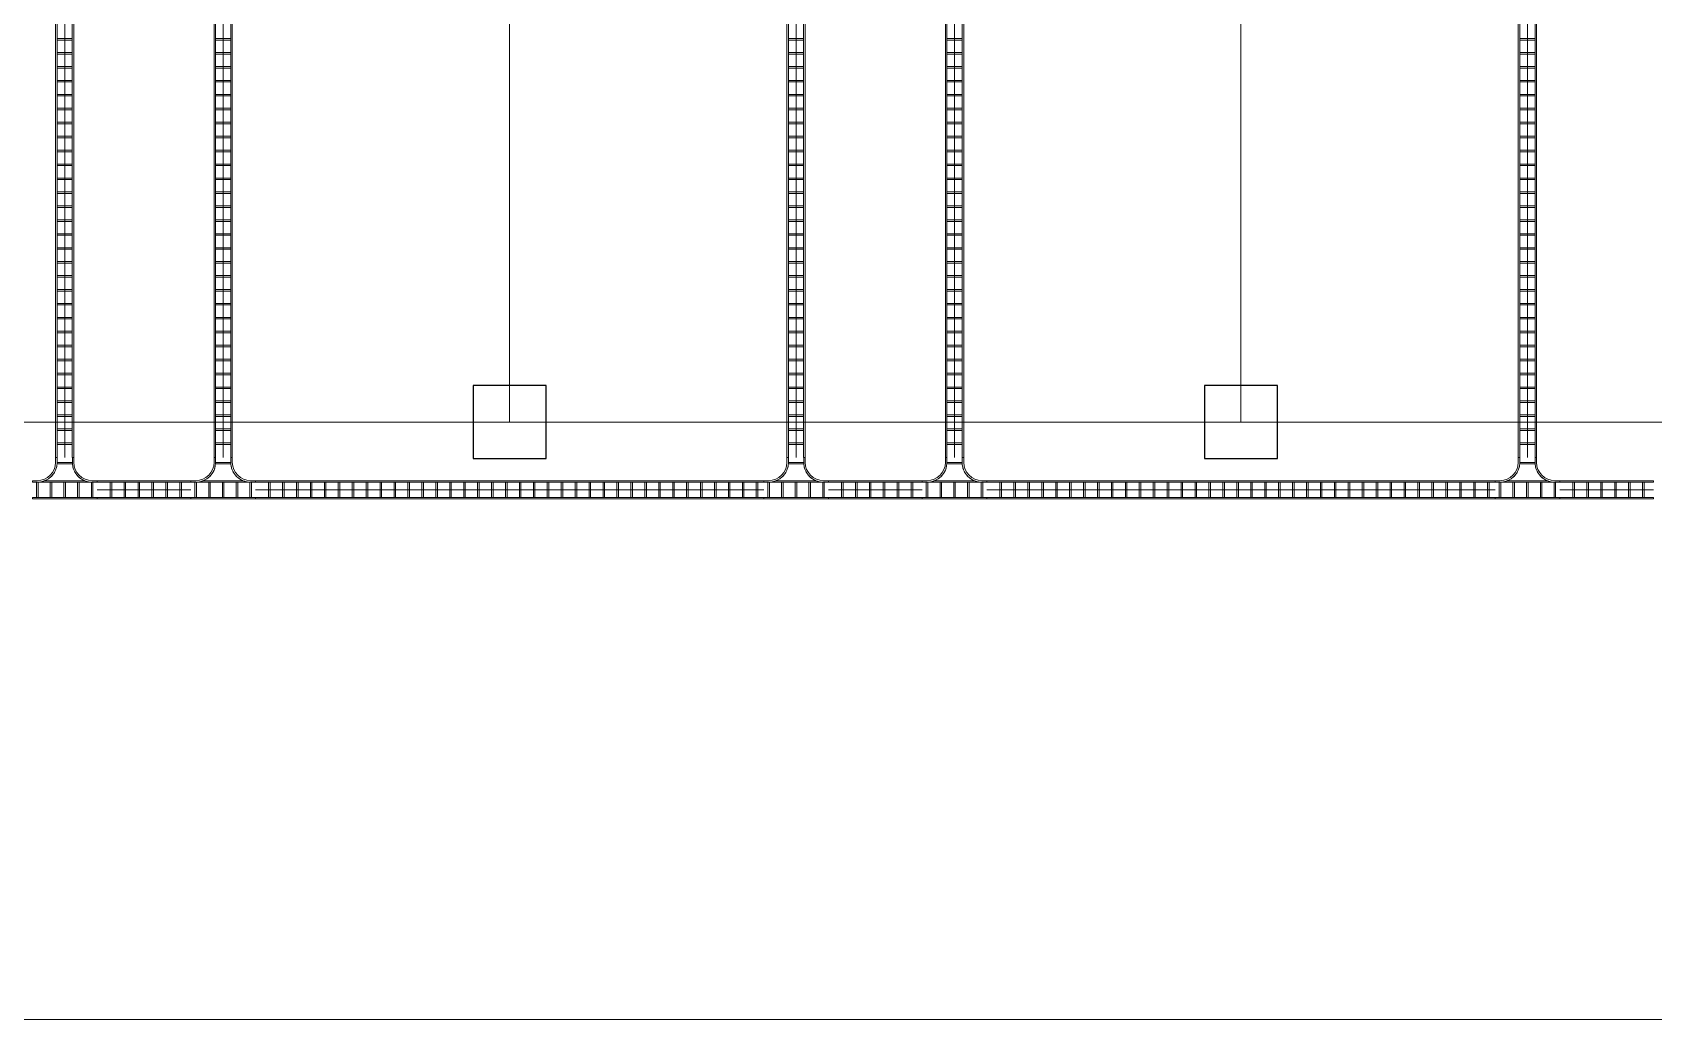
# Model space of a CAD drawing. Header units: millimetres. Extents: x 0 to 154200, y 0 to 64595.
# Drawn here: x 100170 to 126770, y 0 to 16191 of the extents above; entities that cross this region are included whole.
import ezdxf

# ---------------------------------------------------------------- set-up
doc = ezdxf.new("R2010")
doc.units = ezdxf.units.MM
doc.layers.add('Column', color=1, linetype='Continuous')
doc.layers.add('E-CABL-TRAY', color=4, linetype='Continuous', lineweight=9)
doc.layers.add('Floor', color=7, linetype='Continuous', lineweight=9)

# ---------------------------------------------------------------- blocks, each defined once
blk = doc.blocks.new('M_래더 수평 티 - 300mm 반지름-272136-레벨 2')
at = {"layer": 'E-CABL-TRAY'}
for p, q in [((530, 150), (-530, 150)), ((-530, 150), (-530, 125)), ((-530, 125), (530, 125)), ((-463, 125), (-463, -125)), ((-437, -125), (-437, 125)), ((-238, 125), (-238, -125)), ((-212, -125), (-212, 125)), ((-13, 125), (-13, -125)), ((13, -125), (13, 125)), ((212, 125), (212, -125)), ((238, -125), (238, 125)), ((437, 125), (437, -125)), ((463, -125), (463, 125)), ((530, 125), (530, 150)), ((-450, -125), (-530, -125)), ((-530, -125), (-530, -150)), ((-530, -150), (-450, -150)), ((-450, -125), (-437, -125)), ((-450, -125), (450, -125)), ((-324, -150), (324, -150)), ((-238, -125), (-212, -125)), ((-13, -125), (13, -125)), ((212, -125), (238, -125)), ((437, -125), (450, -125)), ((530, -125), (450, -125)), ((450, -150), (530, -150)), ((530, -150), (530, -125)), ((-150, -450), (-150, -530)), ((-150, -530), (-125, -530)), ((125, -425), (-125, -425)), ((-125, -425), (-125, -450)), ((-125, -450), (125, -450)), ((-125, -530), (-125, -450)), ((125, -450), (125, -425)), ((125, -450), (125, -530)), ((125, -530), (150, -530)), ((150, -530), (150, -450))]:
    blk.add_line(p, q, dxfattribs=at)
for centre, radius, start, end in [((-450, -450), 325, 360, 90), ((-450, -450), 325, 79.9947, 90), ((-450, -450), 300, 0, 90), ((-450, -450), 325, 67.9974, 77.4396), ((-450, -450), 325, 61.232, 67.2117), ((-450, -450), 325, 49.8928, 56.0097), ((-450, -450), 325, 38.4887, 44.8078), ((450, -450), 325, 90, 180), ((450, -450), 300, 90, 180), ((450, -450), 325, 135.1922, 141.5113), ((450, -450), 325, 123.9903, 130.1072), ((450, -450), 325, 112.7883, 118.768), ((450, -450), 325, 102.5604, 112.0026), ((450, -450), 325, 90, 100.0053), ((-450, -450), 325, 26.942, 33.6058), ((-450, -450), 325, 11.2019, 22.4039), ((450, -450), 325, 157.5961, 168.7981), ((450, -450), 325, 146.3942, 153.058)]:
    blk.add_arc(centre, radius, start, end, dxfattribs=at)
blk = doc.blocks.new('M_래더 수평 티 - 300mm 반지름-V2-레벨 2')
at = {"layer": 'E-CABL-TRAY'}
for p, q in [((530, 150), (-530, 150)), ((-530, 150), (-530, 125)), ((-530, 125), (530, 125)), ((-463, 125), (-463, -125)), ((-437, -125), (-437, 125)), ((-238, 125), (-238, -125)), ((-212, -125), (-212, 125)), ((-13, 125), (-13, -125)), ((13, -125), (13, 125)), ((212, 125), (212, -125)), ((238, -125), (238, 125)), ((437, 125), (437, -125)), ((463, -125), (463, 125)), ((530, 125), (530, 150)), ((-450, -125), (-530, -125)), ((-530, -125), (-530, -150)), ((-530, -150), (-450, -150)), ((-450, -125), (-437, -125)), ((-450, -125), (450, -125)), ((-324, -150), (324, -150)), ((-238, -125), (-212, -125)), ((-13, -125), (13, -125)), ((212, -125), (238, -125)), ((437, -125), (450, -125)), ((530, -125), (450, -125)), ((450, -150), (530, -150)), ((530, -150), (530, -125)), ((-150, -450), (-150, -530)), ((-150, -530), (-125, -530)), ((125, -425), (-125, -425)), ((-125, -425), (-125, -450)), ((-125, -450), (125, -450)), ((-125, -530), (-125, -450)), ((125, -450), (125, -425)), ((125, -450), (125, -530)), ((125, -530), (150, -530)), ((150, -530), (150, -450))]:
    blk.add_line(p, q, dxfattribs=at)
for centre, radius, start, end in [((-450, -450), 325, 360, 90), ((-450, -450), 325, 79.9947, 90), ((-450, -450), 300, 0, 90), ((-450, -450), 325, 67.9974, 77.4396), ((-450, -450), 325, 61.232, 67.2117), ((-450, -450), 325, 49.8928, 56.0097), ((-450, -450), 325, 38.4887, 44.8078), ((450, -450), 325, 90, 180), ((450, -450), 300, 90, 180), ((450, -450), 325, 135.1922, 141.5113), ((450, -450), 325, 123.9903, 130.1072), ((450, -450), 325, 112.7883, 118.768), ((450, -450), 325, 102.5604, 112.0026), ((450, -450), 325, 90, 100.0053), ((-450, -450), 325, 26.942, 33.6058), ((-450, -450), 325, 11.2019, 22.4039), ((450, -450), 325, 157.5961, 168.7981), ((450, -450), 325, 146.3942, 153.058)]:
    blk.add_arc(centre, radius, start, end, dxfattribs=at)
blk = doc.blocks.new('M_래더 수평 티 - 300mm 반지름-V4-레벨 2')
at = {"layer": 'E-CABL-TRAY'}
for p, q in [((530, 150), (-530, 150)), ((-530, 150), (-530, 125)), ((-530, 125), (530, 125)), ((-463, 125), (-463, -125)), ((-437, -125), (-437, 125)), ((-238, 125), (-238, -125)), ((-212, -125), (-212, 125)), ((-13, 125), (-13, -125)), ((13, -125), (13, 125)), ((212, 125), (212, -125)), ((238, -125), (238, 125)), ((437, 125), (437, -125)), ((463, -125), (463, 125)), ((530, 125), (530, 150)), ((-450, -125), (-530, -125)), ((-530, -125), (-530, -150)), ((-530, -150), (-450, -150)), ((-450, -125), (-437, -125)), ((-450, -125), (450, -125)), ((-324, -150), (324, -150)), ((-238, -125), (-212, -125)), ((-13, -125), (13, -125)), ((212, -125), (238, -125)), ((437, -125), (449, -125)), ((530, -125), (450, -125)), ((450, -150), (530, -150)), ((530, -150), (530, -125)), ((-150, -450), (-150, -530)), ((-150, -530), (-125, -530)), ((125, -425), (-125, -425)), ((-125, -425), (-125, -450)), ((-125, -450), (125, -450)), ((-125, -530), (-125, -450)), ((125, -450), (125, -425)), ((125, -450), (125, -530)), ((125, -530), (150, -530)), ((150, -530), (150, -450))]:
    blk.add_line(p, q, dxfattribs=at)
for centre, radius, start, end in [((-450, -450), 325, 360, 90), ((-450, -450), 325, 79.9947, 90), ((-450, -450), 300, 0, 90), ((-450, -450), 325, 67.9974, 77.4396), ((-450, -450), 325, 61.232, 67.2117), ((-450, -450), 325, 49.8928, 56.0097), ((-450, -450), 325, 38.4887, 44.8078), ((450, -450), 325, 90, 180), ((450, -450), 300, 90, 180), ((450, -450), 325, 135.1922, 141.5113), ((450, -450), 325, 123.9903, 130.1072), ((450, -450), 325, 112.7883, 118.768), ((450, -450), 325, 102.5604, 112.0026), ((450, -450), 325, 90.1279, 100.0053), ((-450, -450), 325, 26.942, 33.6058), ((-450, -450), 325, 11.2019, 22.4039), ((450, -450), 325, 157.5961, 168.7981), ((450, -450), 325, 146.3942, 153.058)]:
    blk.add_arc(centre, radius, start, end, dxfattribs=at)
blk = doc.blocks.new('M_래더 수평 티 - 300mm 반지름-V5-레벨 2')
at = {"layer": 'E-CABL-TRAY'}
for p, q in [((530, 150), (-530, 150)), ((-530, 150), (-530, 125)), ((-530, 125), (530, 125)), ((-463, 125), (-463, -125)), ((-437, -125), (-437, 125)), ((-238, 125), (-238, -125)), ((-212, -125), (-212, 125)), ((-13, 125), (-13, -125)), ((13, -125), (13, 125)), ((212, 125), (212, -125)), ((238, -125), (238, 125)), ((437, 125), (437, -125)), ((463, -125), (463, 125)), ((530, 125), (530, 150)), ((-450, -125), (-530, -125)), ((-530, -125), (-530, -150)), ((-530, -150), (-450, -150)), ((-450, -125), (-437, -125)), ((-450, -125), (450, -125)), ((-324, -150), (324, -150)), ((-238, -125), (-212, -125)), ((-13, -125), (13, -125)), ((212, -125), (238, -125)), ((437, -125), (450, -125)), ((530, -125), (450, -125)), ((450, -150), (530, -150)), ((530, -150), (530, -125)), ((-150, -450), (-150, -530)), ((-150, -530), (-125, -530)), ((125, -425), (-125, -425)), ((-125, -425), (-125, -450)), ((-125, -450), (125, -450)), ((-125, -530), (-125, -450)), ((125, -450), (125, -425)), ((125, -450), (125, -530)), ((125, -530), (150, -530)), ((150, -530), (150, -450))]:
    blk.add_line(p, q, dxfattribs=at)
for centre, radius, start, end in [((-450, -450), 325, 360, 90), ((-450, -450), 325, 79.9947, 90), ((-450, -450), 300, 0, 90), ((-450, -450), 325, 67.9974, 77.4396), ((-450, -450), 325, 61.232, 67.2117), ((-450, -450), 325, 49.8928, 56.0097), ((-450, -450), 325, 38.4887, 44.8078), ((450, -450), 325, 90, 180), ((450, -450), 300, 90, 180), ((450, -450), 325, 135.1922, 141.5113), ((450, -450), 325, 123.9903, 130.1072), ((450, -450), 325, 112.7883, 118.768), ((450, -450), 325, 102.5604, 112.0026), ((450, -450), 325, 90, 100.0053), ((-450, -450), 325, 26.942, 33.6058), ((-450, -450), 325, 11.2019, 22.4039), ((450, -450), 325, 157.5961, 168.7981), ((450, -450), 325, 146.3942, 153.058)]:
    blk.add_arc(centre, radius, start, end, dxfattribs=at)

msp = doc.modelspace()

# ---------------------------------------------------------------- linework, layer by layer
at = {"layer": 'Column'}
for points in [[(107400, 9800), (107400, 9200), (108600, 9200), (108600, 10400), (107400, 10400), (107400, 9800)], [(119400, 9800), (119400, 9200), (120600, 9200), (120600, 10400), (119400, 10400), (119400, 9800)]]:
    msp.add_lwpolyline(points, dxfattribs=at)
at = {"layer": 'E-CABL-TRAY'}
for p, q in [((100550, 9218.7018), (100550, 55818.7018)), ((100575.4, 9218.7018), (100575.4, 55818.7018)), ((100700, 9218.7018), (100700, 55818.7018)), ((100824.6, 9218.7018), (100824.6, 55818.7018)), ((100850, 9218.7018), (100850, 55818.7018)), ((103150, 9218.7018), (103150, 55818.7018)), ((103175.4, 9218.7018), (103175.4, 55818.7018)), ((103300, 9218.7018), (103300, 55818.7018)), ((103424.6, 9218.7018), (103424.6, 55818.7018)), ((103450, 9218.7018), (103450, 55818.7018)), ((112550, 9218.7018), (112550, 55818.7018)), ((112575.4, 9218.7018), (112575.4, 55818.7018)), ((112700, 9218.7018), (112700, 55818.7018)), ((112824.6, 9218.7018), (112824.6, 55818.7018)), ((112850, 9218.7018), (112850, 55818.7018)), ((115150, 9218.7018), (115150, 55818.7018)), ((115175.4, 9218.7018), (115175.4, 55818.7018)), ((115300, 9218.7018), (115300, 55818.7018)), ((115424.6, 9218.7018), (115424.6, 55818.7018)), ((115450, 9218.7018), (115450, 55818.7018)), ((124550, 9218.7018), (124550, 55818.7018)), ((124575.4, 9218.7018), (124575.4, 55818.7018)), ((124700, 9218.7018), (124700, 55818.7018)), ((124824.6, 9218.7018), (124824.6, 55818.7018)), ((124850, 9218.7018), (124850, 55818.7018)), ((100824.6, 16089.4018), (100575.4, 16089.4018)), ((100824.6, 16064.0018), (100575.4, 16064.0018)), ((103424.6, 16089.4018), (103175.4, 16089.4018)), ((103424.6, 16064.0018), (103175.4, 16064.0018)), ((112824.6, 16089.4018), (112575.4, 16089.4018)), ((112824.6, 16064.0018), (112575.4, 16064.0018)), ((115424.6, 16089.4018), (115175.4, 16089.4018)), ((115424.6, 16064.0018), (115175.4, 16064.0018)), ((124824.6, 16089.4018), (124575.4, 16089.4018)), ((124824.6, 16064.0018), (124575.4, 16064.0018)), ((100824.6, 15860.8018), (100575.4, 15860.8018)), ((100824.6, 15835.4018), (100575.4, 15835.4018)), ((103424.6, 15860.8018), (103175.4, 15860.8018)), ((103424.6, 15835.4018), (103175.4, 15835.4018)), ((112824.6, 15860.8018), (112575.4, 15860.8018)), ((112824.6, 15835.4018), (112575.4, 15835.4018)), ((115424.6, 15860.8018), (115175.4, 15860.8018)), ((115424.6, 15835.4018), (115175.4, 15835.4018)), ((124824.6, 15860.8018), (124575.4, 15860.8018)), ((124824.6, 15835.4018), (124575.4, 15835.4018)), ((100824.6, 15632.2018), (100575.4, 15632.2018)), ((100824.6, 15606.8018), (100575.4, 15606.8018)), ((103424.6, 15632.2018), (103175.4, 15632.2018)), ((103424.6, 15606.8018), (103175.4, 15606.8018)), ((112824.6, 15632.2018), (112575.4, 15632.2018)), ((112824.6, 15606.8018), (112575.4, 15606.8018)), ((115424.6, 15632.2018), (115175.4, 15632.2018)), ((115424.6, 15606.8018), (115175.4, 15606.8018)), ((124824.6, 15632.2018), (124575.4, 15632.2018)), ((124824.6, 15606.8018), (124575.4, 15606.8018)), ((100824.6, 15403.6018), (100575.4, 15403.6018)), ((100824.6, 15378.2018), (100575.4, 15378.2018)), ((100824.6, 15175.0018), (100575.4, 15175.0018)), ((103424.6, 15403.6018), (103175.4, 15403.6018)), ((103424.6, 15378.2018), (103175.4, 15378.2018)), ((103424.6, 15175.0018), (103175.4, 15175.0018)), ((112824.6, 15403.6018), (112575.4, 15403.6018)), ((112824.6, 15378.2018), (112575.4, 15378.2018)), ((112824.6, 15175.0018), (112575.4, 15175.0018)), ((115424.6, 15403.6018), (115175.4, 15403.6018)), ((115424.6, 15378.2018), (115175.4, 15378.2018)), ((115424.6, 15175.0018), (115175.4, 15175.0018)), ((124824.6, 15403.6018), (124575.4, 15403.6018)), ((124824.6, 15378.2018), (124575.4, 15378.2018)), ((124824.6, 15175.0018), (124575.4, 15175.0018)), ((100824.6, 15149.6018), (100575.4, 15149.6018)), ((100824.6, 14946.4018), (100575.4, 14946.4018)), ((100824.6, 14921.0018), (100575.4, 14921.0018)), ((103424.6, 15149.6018), (103175.4, 15149.6018)), ((103424.6, 14946.4018), (103175.4, 14946.4018)), ((103424.6, 14921.0018), (103175.4, 14921.0018)), ((112824.6, 15149.6018), (112575.4, 15149.6018)), ((112824.6, 14946.4018), (112575.4, 14946.4018)), ((112824.6, 14921.0018), (112575.4, 14921.0018)), ((115424.6, 15149.6018), (115175.4, 15149.6018)), ((115424.6, 14946.4018), (115175.4, 14946.4018)), ((115424.6, 14921.0018), (115175.4, 14921.0018)), ((124824.6, 15149.6018), (124575.4, 15149.6018)), ((124824.6, 14946.4018), (124575.4, 14946.4018)), ((124824.6, 14921.0018), (124575.4, 14921.0018)), ((100824.6, 14717.8018), (100575.4, 14717.8018)), ((100824.6, 14692.4018), (100575.4, 14692.4018)), ((103424.6, 14717.8018), (103175.4, 14717.8018)), ((103424.6, 14692.4018), (103175.4, 14692.4018)), ((112824.6, 14717.8018), (112575.4, 14717.8018)), ((112824.6, 14692.4018), (112575.4, 14692.4018)), ((115424.6, 14717.8018), (115175.4, 14717.8018)), ((115424.6, 14692.4018), (115175.4, 14692.4018)), ((124824.6, 14717.8018), (124575.4, 14717.8018)), ((124824.6, 14692.4018), (124575.4, 14692.4018)), ((100824.6, 14489.2018), (100575.4, 14489.2018)), ((100824.6, 14463.8018), (100575.4, 14463.8018)), ((103424.6, 14489.2018), (103175.4, 14489.2018)), ((103424.6, 14463.8018), (103175.4, 14463.8018)), ((112824.6, 14489.2018), (112575.4, 14489.2018)), ((112824.6, 14463.8018), (112575.4, 14463.8018)), ((115424.6, 14489.2018), (115175.4, 14489.2018)), ((115424.6, 14463.8018), (115175.4, 14463.8018)), ((124824.6, 14489.2018), (124575.4, 14489.2018)), ((124824.6, 14463.8018), (124575.4, 14463.8018)), ((100824.6, 14260.6018), (100575.4, 14260.6018)), ((100824.6, 14235.2018), (100575.4, 14235.2018)), ((103424.6, 14260.6018), (103175.4, 14260.6018)), ((103424.6, 14235.2018), (103175.4, 14235.2018)), ((112824.6, 14260.6018), (112575.4, 14260.6018)), ((112824.6, 14235.2018), (112575.4, 14235.2018)), ((115424.6, 14260.6018), (115175.4, 14260.6018)), ((115424.6, 14235.2018), (115175.4, 14235.2018)), ((124824.6, 14260.6018), (124575.4, 14260.6018)), ((124824.6, 14235.2018), (124575.4, 14235.2018)), ((100824.6, 14032.0018), (100575.4, 14032.0018)), ((100824.6, 14006.6018), (100575.4, 14006.6018)), ((103424.6, 14032.0018), (103175.4, 14032.0018)), ((103424.6, 14006.6018), (103175.4, 14006.6018)), ((112824.6, 14032.0018), (112575.4, 14032.0018)), ((112824.6, 14006.6018), (112575.4, 14006.6018)), ((115424.6, 14032.0018), (115175.4, 14032.0018)), ((115424.6, 14006.6018), (115175.4, 14006.6018)), ((124824.6, 14032.0018), (124575.4, 14032.0018)), ((124824.6, 14006.6018), (124575.4, 14006.6018)), ((100824.6, 13803.4018), (100575.4, 13803.4018)), ((100824.6, 13778.0018), (100575.4, 13778.0018)), ((100824.6, 13574.8018), (100575.4, 13574.8018)), ((103424.6, 13803.4018), (103175.4, 13803.4018)), ((103424.6, 13778.0018), (103175.4, 13778.0018)), ((103424.6, 13574.8018), (103175.4, 13574.8018)), ((112824.6, 13803.4018), (112575.4, 13803.4018)), ((112824.6, 13778.0018), (112575.4, 13778.0018)), ((112824.6, 13574.8018), (112575.4, 13574.8018)), ((115424.6, 13803.4018), (115175.4, 13803.4018)), ((115424.6, 13778.0018), (115175.4, 13778.0018)), ((115424.6, 13574.8018), (115175.4, 13574.8018)), ((124824.6, 13803.4018), (124575.4, 13803.4018)), ((124824.6, 13778.0018), (124575.4, 13778.0018)), ((124824.6, 13574.8018), (124575.4, 13574.8018)), ((100824.6, 13549.4018), (100575.4, 13549.4018)), ((100824.6, 13346.2018), (100575.4, 13346.2018)), ((100824.6, 13320.8018), (100575.4, 13320.8018)), ((103424.6, 13549.4018), (103175.4, 13549.4018)), ((103424.6, 13346.2018), (103175.4, 13346.2018)), ((103424.6, 13320.8018), (103175.4, 13320.8018)), ((112824.6, 13549.4018), (112575.4, 13549.4018)), ((112824.6, 13346.2018), (112575.4, 13346.2018)), ((112824.6, 13320.8018), (112575.4, 13320.8018)), ((115424.6, 13549.4018), (115175.4, 13549.4018)), ((115424.6, 13346.2018), (115175.4, 13346.2018)), ((115424.6, 13320.8018), (115175.4, 13320.8018)), ((124824.6, 13549.4018), (124575.4, 13549.4018)), ((124824.6, 13346.2018), (124575.4, 13346.2018)), ((124824.6, 13320.8018), (124575.4, 13320.8018)), ((100824.6, 13117.6018), (100575.4, 13117.6018)), ((100824.6, 13092.2018), (100575.4, 13092.2018)), ((103424.6, 13117.6018), (103175.4, 13117.6018)), ((103424.6, 13092.2018), (103175.4, 13092.2018)), ((112824.6, 13117.6018), (112575.4, 13117.6018)), ((112824.6, 13092.2018), (112575.4, 13092.2018)), ((115424.6, 13117.6018), (115175.4, 13117.6018)), ((115424.6, 13092.2018), (115175.4, 13092.2018)), ((124824.6, 13117.6018), (124575.4, 13117.6018)), ((124824.6, 13092.2018), (124575.4, 13092.2018)), ((100824.6, 12889.0018), (100575.4, 12889.0018)), ((100824.6, 12863.6018), (100575.4, 12863.6018)), ((103424.6, 12889.0018), (103175.4, 12889.0018)), ((103424.6, 12863.6018), (103175.4, 12863.6018)), ((112824.6, 12889.0018), (112575.4, 12889.0018)), ((112824.6, 12863.6018), (112575.4, 12863.6018)), ((115424.6, 12889.0018), (115175.4, 12889.0018)), ((115424.6, 12863.6018), (115175.4, 12863.6018)), ((124824.6, 12889.0018), (124575.4, 12889.0018)), ((124824.6, 12863.6018), (124575.4, 12863.6018)), ((100824.6, 12660.4018), (100575.4, 12660.4018)), ((100824.6, 12635.0018), (100575.4, 12635.0018)), ((103424.6, 12660.4018), (103175.4, 12660.4018)), ((103424.6, 12635.0018), (103175.4, 12635.0018)), ((112824.6, 12660.4018), (112575.4, 12660.4018)), ((112824.6, 12635.0018), (112575.4, 12635.0018)), ((115424.6, 12660.4018), (115175.4, 12660.4018)), ((115424.6, 12635.0018), (115175.4, 12635.0018)), ((124824.6, 12660.4018), (124575.4, 12660.4018)), ((124824.6, 12635.0018), (124575.4, 12635.0018)), ((100824.6, 12431.8018), (100575.4, 12431.8018)), ((100824.6, 12406.4018), (100575.4, 12406.4018)), ((103424.6, 12431.8018), (103175.4, 12431.8018)), ((103424.6, 12406.4018), (103175.4, 12406.4018)), ((112824.6, 12431.8018), (112575.4, 12431.8018)), ((112824.6, 12406.4018), (112575.4, 12406.4018)), ((115424.6, 12431.8018), (115175.4, 12431.8018)), ((115424.6, 12406.4018), (115175.4, 12406.4018)), ((124824.6, 12431.8018), (124575.4, 12431.8018)), ((124824.6, 12406.4018), (124575.4, 12406.4018)), ((100824.6, 12203.2018), (100575.4, 12203.2018)), ((100824.6, 12177.8018), (100575.4, 12177.8018)), ((100824.6, 11974.6018), (100575.4, 11974.6018)), ((103424.6, 12203.2018), (103175.4, 12203.2018)), ((103424.6, 12177.8018), (103175.4, 12177.8018)), ((103424.6, 11974.6018), (103175.4, 11974.6018)), ((112824.6, 12203.2018), (112575.4, 12203.2018)), ((112824.6, 12177.8018), (112575.4, 12177.8018)), ((112824.6, 11974.6018), (112575.4, 11974.6018)), ((115424.6, 12203.2018), (115175.4, 12203.2018)), ((115424.6, 12177.8018), (115175.4, 12177.8018)), ((115424.6, 11974.6018), (115175.4, 11974.6018)), ((124824.6, 12203.2018), (124575.4, 12203.2018)), ((124824.6, 12177.8018), (124575.4, 12177.8018)), ((124824.6, 11974.6018), (124575.4, 11974.6018)), ((100824.6, 11949.2018), (100575.4, 11949.2018)), ((100824.6, 11746.0018), (100575.4, 11746.0018)), ((100824.6, 11720.6018), (100575.4, 11720.6018)), ((103424.6, 11949.2018), (103175.4, 11949.2018)), ((103424.6, 11746.0018), (103175.4, 11746.0018)), ((103424.6, 11720.6018), (103175.4, 11720.6018)), ((112824.6, 11949.2018), (112575.4, 11949.2018)), ((112824.6, 11746.0018), (112575.4, 11746.0018)), ((112824.6, 11720.6018), (112575.4, 11720.6018)), ((115424.6, 11949.2018), (115175.4, 11949.2018)), ((115424.6, 11746.0018), (115175.4, 11746.0018)), ((115424.6, 11720.6018), (115175.4, 11720.6018)), ((124824.6, 11949.2018), (124575.4, 11949.2018)), ((124824.6, 11746.0018), (124575.4, 11746.0018)), ((124824.6, 11720.6018), (124575.4, 11720.6018)), ((100824.6, 11517.4018), (100575.4, 11517.4018)), ((100824.6, 11492.0018), (100575.4, 11492.0018)), ((103424.6, 11517.4018), (103175.4, 11517.4018)), ((103424.6, 11492.0018), (103175.4, 11492.0018)), ((112824.6, 11517.4018), (112575.4, 11517.4018)), ((112824.6, 11492.0018), (112575.4, 11492.0018)), ((115424.6, 11517.4018), (115175.4, 11517.4018)), ((115424.6, 11492.0018), (115175.4, 11492.0018)), ((124824.6, 11517.4018), (124575.4, 11517.4018)), ((124824.6, 11492.0018), (124575.4, 11492.0018)), ((100824.6, 11288.8018), (100575.4, 11288.8018)), ((100824.6, 11263.4018), (100575.4, 11263.4018)), ((103424.6, 11288.8018), (103175.4, 11288.8018)), ((103424.6, 11263.4018), (103175.4, 11263.4018)), ((112824.6, 11288.8018), (112575.4, 11288.8018)), ((112824.6, 11263.4018), (112575.4, 11263.4018)), ((115424.6, 11288.8018), (115175.4, 11288.8018)), ((115424.6, 11263.4018), (115175.4, 11263.4018)), ((124824.6, 11288.8018), (124575.4, 11288.8018)), ((124824.6, 11263.4018), (124575.4, 11263.4018)), ((100824.6, 11060.2018), (100575.4, 11060.2018)), ((100824.6, 11034.8018), (100575.4, 11034.8018)), ((103424.6, 11060.2018), (103175.4, 11060.2018)), ((103424.6, 11034.8018), (103175.4, 11034.8018)), ((112824.6, 11060.2018), (112575.4, 11060.2018)), ((112824.6, 11034.8018), (112575.4, 11034.8018)), ((115424.6, 11060.2018), (115175.4, 11060.2018)), ((115424.6, 11034.8018), (115175.4, 11034.8018)), ((124824.6, 11060.2018), (124575.4, 11060.2018)), ((124824.6, 11034.8018), (124575.4, 11034.8018)), ((100824.6, 10831.6018), (100575.4, 10831.6018)), ((100824.6, 10806.2018), (100575.4, 10806.2018)), ((103424.6, 10831.6018), (103175.4, 10831.6018)), ((103424.6, 10806.2018), (103175.4, 10806.2018)), ((112824.6, 10831.6018), (112575.4, 10831.6018)), ((112824.6, 10806.2018), (112575.4, 10806.2018)), ((115424.6, 10831.6018), (115175.4, 10831.6018)), ((115424.6, 10806.2018), (115175.4, 10806.2018)), ((124824.6, 10831.6018), (124575.4, 10831.6018)), ((124824.6, 10806.2018), (124575.4, 10806.2018)), ((100824.6, 10603.0018), (100575.4, 10603.0018)), ((100824.6, 10577.6018), (100575.4, 10577.6018)), ((100824.6, 10374.4018), (100575.4, 10374.4018)), ((103424.6, 10603.0018), (103175.4, 10603.0018)), ((103424.6, 10577.6018), (103175.4, 10577.6018)), ((103424.6, 10374.4018), (103175.4, 10374.4018)), ((112824.6, 10603.0018), (112575.4, 10603.0018)), ((112824.6, 10577.6018), (112575.4, 10577.6018)), ((112824.6, 10374.4018), (112575.4, 10374.4018)), ((115424.6, 10603.0018), (115175.4, 10603.0018)), ((115424.6, 10577.6018), (115175.4, 10577.6018)), ((115424.6, 10374.4018), (115175.4, 10374.4018)), ((124824.6, 10603.0018), (124575.4, 10603.0018)), ((124824.6, 10577.6018), (124575.4, 10577.6018)), ((124824.6, 10374.4018), (124575.4, 10374.4018)), ((100824.6, 10349.0018), (100575.4, 10349.0018)), ((100824.6, 10145.8018), (100575.4, 10145.8018)), ((100824.6, 10120.4018), (100575.4, 10120.4018)), ((103424.6, 10349.0018), (103175.4, 10349.0018)), ((103424.6, 10145.8018), (103175.4, 10145.8018)), ((103424.6, 10120.4018), (103175.4, 10120.4018)), ((112824.6, 10349.0018), (112575.4, 10349.0018)), ((112824.6, 10145.8018), (112575.4, 10145.8018)), ((112824.6, 10120.4018), (112575.4, 10120.4018)), ((115424.6, 10349.0018), (115175.4, 10349.0018)), ((115424.6, 10145.8018), (115175.4, 10145.8018)), ((115424.6, 10120.4018), (115175.4, 10120.4018)), ((124824.6, 10349.0018), (124575.4, 10349.0018)), ((124824.6, 10145.8018), (124575.4, 10145.8018)), ((124824.6, 10120.4018), (124575.4, 10120.4018)), ((100824.6, 9917.2018), (100575.4, 9917.2018)), ((100824.6, 9891.8018), (100575.4, 9891.8018)), ((103424.6, 9917.2018), (103175.4, 9917.2018)), ((103424.6, 9891.8018), (103175.4, 9891.8018)), ((112824.6, 9917.2018), (112575.4, 9917.2018)), ((112824.6, 9891.8018), (112575.4, 9891.8018)), ((115424.6, 9917.2018), (115175.4, 9917.2018)), ((115424.6, 9891.8018), (115175.4, 9891.8018)), ((124824.6, 9917.2018), (124575.4, 9917.2018)), ((124824.6, 9891.8018), (124575.4, 9891.8018)), ((100824.6, 9688.6018), (100575.4, 9688.6018)), ((100824.6, 9663.2018), (100575.4, 9663.2018)), ((103424.6, 9688.6018), (103175.4, 9688.6018)), ((103424.6, 9663.2018), (103175.4, 9663.2018)), ((112824.6, 9688.6018), (112575.4, 9688.6018)), ((112824.6, 9663.2018), (112575.4, 9663.2018)), ((115424.6, 9688.6018), (115175.4, 9688.6018)), ((115424.6, 9663.2018), (115175.4, 9663.2018)), ((124824.6, 9688.6018), (124575.4, 9688.6018)), ((124824.6, 9663.2018), (124575.4, 9663.2018)), ((100824.6, 9460.0018), (100575.4, 9460.0018)), ((100824.6, 9434.6018), (100575.4, 9434.6018)), ((103424.6, 9460.0018), (103175.4, 9460.0018)), ((103424.6, 9434.6018), (103175.4, 9434.6018)), ((112824.6, 9460.0018), (112575.4, 9460.0018)), ((112824.6, 9434.6018), (112575.4, 9434.6018)), ((115424.6, 9460.0018), (115175.4, 9460.0018)), ((115424.6, 9434.6018), (115175.4, 9434.6018)), ((124824.6, 9460.0018), (124575.4, 9460.0018)), ((124824.6, 9434.6018), (124575.4, 9434.6018)), ((100575.4, 9218.7018), (100550, 9218.7018)), ((100850, 9218.7018), (100824.6, 9218.7018)), ((103175.4, 9218.7018), (103150, 9218.7018)), ((103450, 9218.7018), (103424.6, 9218.7018)), ((112575.4, 9218.7018), (112550, 9218.7018)), ((112850, 9218.7018), (112824.6, 9218.7018)), ((115175.4, 9218.7018), (115150, 9218.7018)), ((115450, 9218.7018), (115424.6, 9218.7018)), ((124575.4, 9218.7018), (124550, 9218.7018)), ((124850, 9218.7018), (124824.6, 9218.7018)), ((101230, 8813.3018), (101230, 8838.7018)), ((101230, 8838.7018), (102770, 8838.7018)), ((101230, 8813.3018), (102770, 8813.3018)), ((101445.9, 8564.1018), (101445.9, 8813.3018)), ((101471.3, 8564.1018), (101471.3, 8813.3018)), ((101674.5, 8564.1018), (101674.5, 8813.3018)), ((101699.9, 8564.1018), (101699.9, 8813.3018)), ((101903.1, 8564.1018), (101903.1, 8813.3018)), ((101928.5, 8564.1018), (101928.5, 8813.3018)), ((102131.7, 8564.1018), (102131.7, 8813.3018)), ((102157.1, 8564.1018), (102157.1, 8813.3018)), ((102360.3, 8564.1018), (102360.3, 8813.3018)), ((102385.7, 8564.1018), (102385.7, 8813.3018)), ((102588.9, 8564.1018), (102588.9, 8813.3018)), ((102614.3, 8564.1018), (102614.3, 8813.3018)), ((102770, 8838.7018), (102770, 8813.3018)), ((103830, 8813.3018), (103830, 8838.7018)), ((103830, 8838.7018), (112170, 8838.7018)), ((103830, 8813.3018), (112170, 8813.3018)), ((104045.9, 8564.1018), (104045.9, 8813.3018)), ((104071.3, 8564.1018), (104071.3, 8813.3018)), ((104274.5, 8564.1018), (104274.5, 8813.3018)), ((104299.9, 8564.1018), (104299.9, 8813.3018)), ((104503.1, 8564.1018), (104503.1, 8813.3018)), ((104528.5, 8564.1018), (104528.5, 8813.3018)), ((104731.7, 8564.1018), (104731.7, 8813.3018)), ((104757.1, 8564.1018), (104757.1, 8813.3018)), ((104960.3, 8564.1018), (104960.3, 8813.3018)), ((104985.7, 8564.1018), (104985.7, 8813.3018)), ((105188.9, 8564.1018), (105188.9, 8813.3018)), ((105214.3, 8564.1018), (105214.3, 8813.3018)), ((105417.5, 8564.1018), (105417.5, 8813.3018)), ((105442.9, 8564.1018), (105442.9, 8813.3018)), ((105646.1, 8564.1018), (105646.1, 8813.3018)), ((105671.5, 8564.1018), (105671.5, 8813.3018)), ((105874.7, 8564.1018), (105874.7, 8813.3018)), ((105900.1, 8564.1018), (105900.1, 8813.3018)), ((106103.3, 8564.1018), (106103.3, 8813.3018)), ((106128.7, 8564.1018), (106128.7, 8813.3018)), ((106331.9, 8564.1018), (106331.9, 8813.3018)), ((106357.3, 8564.1018), (106357.3, 8813.3018)), ((106560.5, 8564.1018), (106560.5, 8813.3018)), ((106585.9, 8564.1018), (106585.9, 8813.3018)), ((106789.1, 8564.1018), (106789.1, 8813.3018)), ((106814.5, 8564.1018), (106814.5, 8813.3018)), ((107017.7, 8564.1018), (107017.7, 8813.3018)), ((107043.1, 8564.1018), (107043.1, 8813.3018)), ((107246.3, 8564.1018), (107246.3, 8813.3018)), ((107271.7, 8564.1018), (107271.7, 8813.3018)), ((107474.9, 8564.1018), (107474.9, 8813.3018)), ((107500.3, 8564.1018), (107500.3, 8813.3018)), ((107703.5, 8564.1018), (107703.5, 8813.3018)), ((107728.9, 8564.1018), (107728.9, 8813.3018)), ((107932.1, 8564.1018), (107932.1, 8813.3018)), ((107957.5, 8564.1018), (107957.5, 8813.3018)), ((108160.7, 8564.1018), (108160.7, 8813.3018)), ((108186.1, 8564.1018), (108186.1, 8813.3018)), ((108389.3, 8564.1018), (108389.3, 8813.3018)), ((108414.7, 8564.1018), (108414.7, 8813.3018)), ((108617.9, 8564.1018), (108617.9, 8813.3018)), ((108643.3, 8564.1018), (108643.3, 8813.3018)), ((108846.5, 8564.1018), (108846.5, 8813.3018)), ((108871.9, 8564.1018), (108871.9, 8813.3018)), ((109075.1, 8564.1018), (109075.1, 8813.3018)), ((109100.5, 8564.1018), (109100.5, 8813.3018)), ((109303.7, 8564.1018), (109303.7, 8813.3018)), ((109329.1, 8564.1018), (109329.1, 8813.3018)), ((109532.3, 8564.1018), (109532.3, 8813.3018)), ((109557.7, 8564.1018), (109557.7, 8813.3018)), ((109760.9, 8564.1018), (109760.9, 8813.3018)), ((109786.3, 8564.1018), (109786.3, 8813.3018)), ((109989.5, 8564.1018), (109989.5, 8813.3018)), ((110014.9, 8564.1018), (110014.9, 8813.3018)), ((110218.1, 8564.1018), (110218.1, 8813.3018)), ((110243.5, 8564.1018), (110243.5, 8813.3018)), ((110446.7, 8564.1018), (110446.7, 8813.3018)), ((110472.1, 8564.1018), (110472.1, 8813.3018)), ((110675.3, 8564.1018), (110675.3, 8813.3018)), ((110700.7, 8564.1018), (110700.7, 8813.3018)), ((110903.9, 8564.1018), (110903.9, 8813.3018)), ((110929.3, 8564.1018), (110929.3, 8813.3018)), ((111132.5, 8564.1018), (111132.5, 8813.3018)), ((111157.9, 8564.1018), (111157.9, 8813.3018)), ((111361.1, 8564.1018), (111361.1, 8813.3018)), ((111386.5, 8564.1018), (111386.5, 8813.3018)), ((111589.7, 8564.1018), (111589.7, 8813.3018)), ((111615.1, 8564.1018), (111615.1, 8813.3018)), ((111818.3, 8564.1018), (111818.3, 8813.3018)), ((111843.7, 8564.1018), (111843.7, 8813.3018)), ((112046.9, 8564.1018), (112046.9, 8813.3018)), ((112072.3, 8564.1018), (112072.3, 8813.3018)), ((112170, 8838.7018), (112170, 8813.3018)), ((113230, 8813.3018), (113230, 8838.7018)), ((113230, 8838.7018), (114770, 8838.7018)), ((113230, 8813.3018), (114770, 8813.3018)), ((113445.9, 8564.1018), (113445.9, 8813.3018)), ((113471.3, 8564.1018), (113471.3, 8813.3018)), ((113674.5, 8564.1018), (113674.5, 8813.3018)), ((113699.9, 8564.1018), (113699.9, 8813.3018)), ((113903.1, 8564.1018), (113903.1, 8813.3018)), ((113928.5, 8564.1018), (113928.5, 8813.3018)), ((114131.7, 8564.1018), (114131.7, 8813.3018)), ((114157.1, 8564.1018), (114157.1, 8813.3018)), ((114360.3, 8564.1018), (114360.3, 8813.3018)), ((114385.7, 8564.1018), (114385.7, 8813.3018)), ((114588.9, 8564.1018), (114588.9, 8813.3018)), ((114614.3, 8564.1018), (114614.3, 8813.3018)), ((114770, 8838.7018), (114770, 8813.3018)), ((115830, 8813.3018), (115830, 8838.7018)), ((115830, 8838.7018), (124170, 8838.7018)), ((115830, 8813.3018), (124170, 8813.3018)), ((116045.9, 8564.1018), (116045.9, 8813.3018)), ((116071.3, 8564.1018), (116071.3, 8813.3018)), ((116274.5, 8564.1018), (116274.5, 8813.3018)), ((116299.9, 8564.1018), (116299.9, 8813.3018)), ((116503.1, 8564.1018), (116503.1, 8813.3018)), ((116528.5, 8564.1018), (116528.5, 8813.3018)), ((116731.7, 8564.1018), (116731.7, 8813.3018)), ((116757.1, 8564.1018), (116757.1, 8813.3018)), ((116960.3, 8564.1018), (116960.3, 8813.3018)), ((116985.7, 8564.1018), (116985.7, 8813.3018)), ((117188.9, 8564.1018), (117188.9, 8813.3018)), ((117214.3, 8564.1018), (117214.3, 8813.3018)), ((117417.5, 8564.1018), (117417.5, 8813.3018)), ((117442.9, 8564.1018), (117442.9, 8813.3018)), ((117646.1, 8564.1018), (117646.1, 8813.3018)), ((117671.5, 8564.1018), (117671.5, 8813.3018)), ((117874.7, 8564.1018), (117874.7, 8813.3018)), ((117900.1, 8564.1018), (117900.1, 8813.3018)), ((118103.3, 8564.1018), (118103.3, 8813.3018)), ((118128.7, 8564.1018), (118128.7, 8813.3018)), ((118331.9, 8564.1018), (118331.9, 8813.3018)), ((118357.3, 8564.1018), (118357.3, 8813.3018)), ((118560.5, 8564.1018), (118560.5, 8813.3018)), ((118585.9, 8564.1018), (118585.9, 8813.3018)), ((118789.1, 8564.1018), (118789.1, 8813.3018)), ((118814.5, 8564.1018), (118814.5, 8813.3018)), ((119017.7, 8564.1018), (119017.7, 8813.3018)), ((119043.1, 8564.1018), (119043.1, 8813.3018)), ((119246.3, 8564.1018), (119246.3, 8813.3018)), ((119271.7, 8564.1018), (119271.7, 8813.3018)), ((119474.9, 8564.1018), (119474.9, 8813.3018)), ((119500.3, 8564.1018), (119500.3, 8813.3018)), ((119703.5, 8564.1018), (119703.5, 8813.3018)), ((119728.9, 8564.1018), (119728.9, 8813.3018)), ((119932.1, 8564.1018), (119932.1, 8813.3018)), ((119957.5, 8564.1018), (119957.5, 8813.3018)), ((120160.7, 8564.1018), (120160.7, 8813.3018)), ((120186.1, 8564.1018), (120186.1, 8813.3018)), ((120389.3, 8564.1018), (120389.3, 8813.3018)), ((120414.7, 8564.1018), (120414.7, 8813.3018)), ((120617.9, 8564.1018), (120617.9, 8813.3018)), ((120643.3, 8564.1018), (120643.3, 8813.3018)), ((120846.5, 8564.1018), (120846.5, 8813.3018)), ((120871.9, 8564.1018), (120871.9, 8813.3018)), ((121075.1, 8564.1018), (121075.1, 8813.3018)), ((121100.5, 8564.1018), (121100.5, 8813.3018)), ((121303.7, 8564.1018), (121303.7, 8813.3018)), ((121329.1, 8564.1018), (121329.1, 8813.3018)), ((121532.3, 8564.1018), (121532.3, 8813.3018)), ((121557.7, 8564.1018), (121557.7, 8813.3018)), ((121760.9, 8564.1018), (121760.9, 8813.3018)), ((121786.3, 8564.1018), (121786.3, 8813.3018)), ((121989.5, 8564.1018), (121989.5, 8813.3018)), ((122014.9, 8564.1018), (122014.9, 8813.3018)), ((122218.1, 8564.1018), (122218.1, 8813.3018)), ((122243.5, 8564.1018), (122243.5, 8813.3018)), ((122446.7, 8564.1018), (122446.7, 8813.3018)), ((122472.1, 8564.1018), (122472.1, 8813.3018)), ((122675.3, 8564.1018), (122675.3, 8813.3018)), ((122700.7, 8564.1018), (122700.7, 8813.3018)), ((122903.9, 8564.1018), (122903.9, 8813.3018)), ((122929.3, 8564.1018), (122929.3, 8813.3018)), ((123132.5, 8564.1018), (123132.5, 8813.3018)), ((123157.9, 8564.1018), (123157.9, 8813.3018)), ((123361.1, 8564.1018), (123361.1, 8813.3018)), ((123386.5, 8564.1018), (123386.5, 8813.3018)), ((123589.7, 8564.1018), (123589.7, 8813.3018)), ((123615.1, 8564.1018), (123615.1, 8813.3018)), ((123818.3, 8564.1018), (123818.3, 8813.3018)), ((123843.7, 8564.1018), (123843.7, 8813.3018)), ((124046.9, 8564.1018), (124046.9, 8813.3018)), ((124072.3, 8564.1018), (124072.3, 8813.3018)), ((124170, 8838.7018), (124170, 8813.3018)), ((125230, 8813.3018), (125230, 8838.7018)), ((125230, 8838.7018), (126770, 8838.7018)), ((125230, 8813.3018), (126770, 8813.3018)), ((125445.9, 8564.1018), (125445.9, 8813.3018)), ((125471.3, 8564.1018), (125471.3, 8813.3018)), ((125674.5, 8564.1018), (125674.5, 8813.3018)), ((125699.9, 8564.1018), (125699.9, 8813.3018)), ((125903.1, 8564.1018), (125903.1, 8813.3018)), ((125928.5, 8564.1018), (125928.5, 8813.3018)), ((126131.7, 8564.1018), (126131.7, 8813.3018)), ((126157.1, 8564.1018), (126157.1, 8813.3018)), ((126360.3, 8564.1018), (126360.3, 8813.3018)), ((126385.7, 8564.1018), (126385.7, 8813.3018)), ((126588.9, 8564.1018), (126588.9, 8813.3018)), ((126614.3, 8564.1018), (126614.3, 8813.3018)), ((126770, 8838.7018), (126770, 8813.3018)), ((101230, 8688.7018), (102770, 8688.7018)), ((101230, 8538.7018), (101230, 8564.1018)), ((101230, 8564.1018), (102770, 8564.1018)), ((101230, 8538.7018), (102770, 8538.7018)), ((102770, 8564.1018), (102770, 8538.7018)), ((103830, 8688.7018), (112170, 8688.7018)), ((103830, 8538.7018), (103830, 8564.1018)), ((103830, 8564.1018), (112170, 8564.1018)), ((103830, 8538.7018), (112170, 8538.7018)), ((112170, 8564.1018), (112170, 8538.7018)), ((113230, 8688.7018), (114770, 8688.7018)), ((113230, 8538.7018), (113230, 8564.1018)), ((113230, 8564.1018), (114770, 8564.1018)), ((113230, 8538.7018), (114770, 8538.7018)), ((114770, 8564.1018), (114770, 8538.7018)), ((115830, 8688.7018), (124170, 8688.7018)), ((115830, 8538.7018), (115830, 8564.1018)), ((115830, 8564.1018), (124170, 8564.1018)), ((115830, 8538.7018), (124170, 8538.7018)), ((124170, 8564.1018), (124170, 8538.7018)), ((125230, 8688.7018), (126770, 8688.7018)), ((125230, 8538.7018), (125230, 8564.1018)), ((125230, 8564.1018), (126770, 8564.1018)), ((125230, 8538.7018), (126770, 8538.7018)), ((126770, 8564.1018), (126770, 8538.7018))]:
    msp.add_line(p, q, dxfattribs=at)
at = {"layer": 'Floor'}
msp.add_lwpolyline([(154200, 0), (0, 0), (0, 64595), (154200, 64595)], close=True, dxfattribs=at)
for points in [[(96000, 9800), (96000, 54800), (108000, 54800), (108000, 9800), (96000, 9800)], [(108000, 9800), (108000, 54800), (120000, 54800), (120000, 9800), (108000, 9800)], [(120000, 9800), (120000, 54800), (132000, 54800), (132000, 9800), (120000, 9800)]]:
    msp.add_lwpolyline(points, dxfattribs=at)

# ---------------------------------------------------------------- block references
at = {"layer": 'E-CABL-TRAY', "rotation": 180}
for name, p in [('M_래더 수평 티 - 300mm 반지름-272136-레벨 2', (100700, 8688.7018)), ('M_래더 수평 티 - 300mm 반지름-V2-레벨 2', (103300, 8688.7018)), ('M_래더 수평 티 - 300mm 반지름-V4-레벨 2', (112700, 8688.7018)), ('M_래더 수평 티 - 300mm 반지름-272136-레벨 2', (115300, 8688.7018)), ('M_래더 수평 티 - 300mm 반지름-V5-레벨 2', (124700, 8688.7018))]:
    msp.add_blockref(name, p, dxfattribs=at)

doc.saveas('drawing.dxf')
